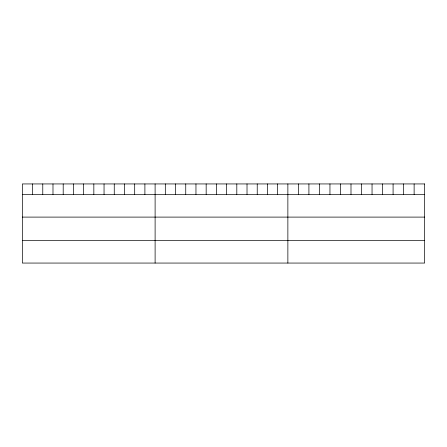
<?xml version="1.0" encoding="UTF-8"?>
<svg xmlns="http://www.w3.org/2000/svg" width="447" height="447" viewBox="0 0 447 447"><rect width="100%" height="100%" fill="white"/><g stroke="black" fill="none" stroke-linecap="round" stroke-linejoin="round"><path stroke-width="0.67" d="M22.35 194.467L424.65 194.467M22.35 217.102L424.65 217.102M22.35 240.425L424.65 240.425M414.129 183.94L414.129 194.467M403.607 183.94L403.607 194.467M393.086 183.94L393.086 194.467M382.565 183.94L382.565 194.467M372.044 183.94L372.044 194.467M361.522 183.94L361.522 194.467M350.996 183.94L350.996 194.467M340.474 183.94L340.474 194.467M329.953 183.94L329.953 194.467M319.432 183.94L319.432 194.467M308.911 183.94L308.911 194.467M298.389 183.94L298.389 194.467M287.868 183.94L287.868 263.06M277.654 183.94L277.654 194.467M267.446 183.94L267.446 194.467M257.232 183.94L257.232 194.467M247.018 183.94L247.018 194.467M236.809 183.94L236.809 194.467M226.595 183.94L226.595 194.467M216.382 183.94L216.382 194.467M206.168 183.94L206.168 194.467M195.959 183.94L195.959 194.467M185.745 183.94L185.745 194.467M175.531 183.94L175.531 194.467M165.323 183.94L165.323 194.467M155.109 183.94L155.109 263.06M144.895 183.94L144.895 194.467M134.687 183.94L134.687 194.467M124.473 183.94L124.473 194.467M114.259 183.94L114.259 194.467M104.05 183.94L104.05 194.467M93.836 183.94L93.836 194.467M83.623 183.94L83.623 194.467M73.409 183.94L73.409 194.467M63.2 183.94L63.2 194.467M52.986 183.94L52.986 194.467M42.772 183.94L42.772 194.467M32.564 183.94L32.564 194.467M424.65 183.94L22.35 183.94L22.35 263.06L424.65 263.06L424.65 183.94"/></g></svg>
